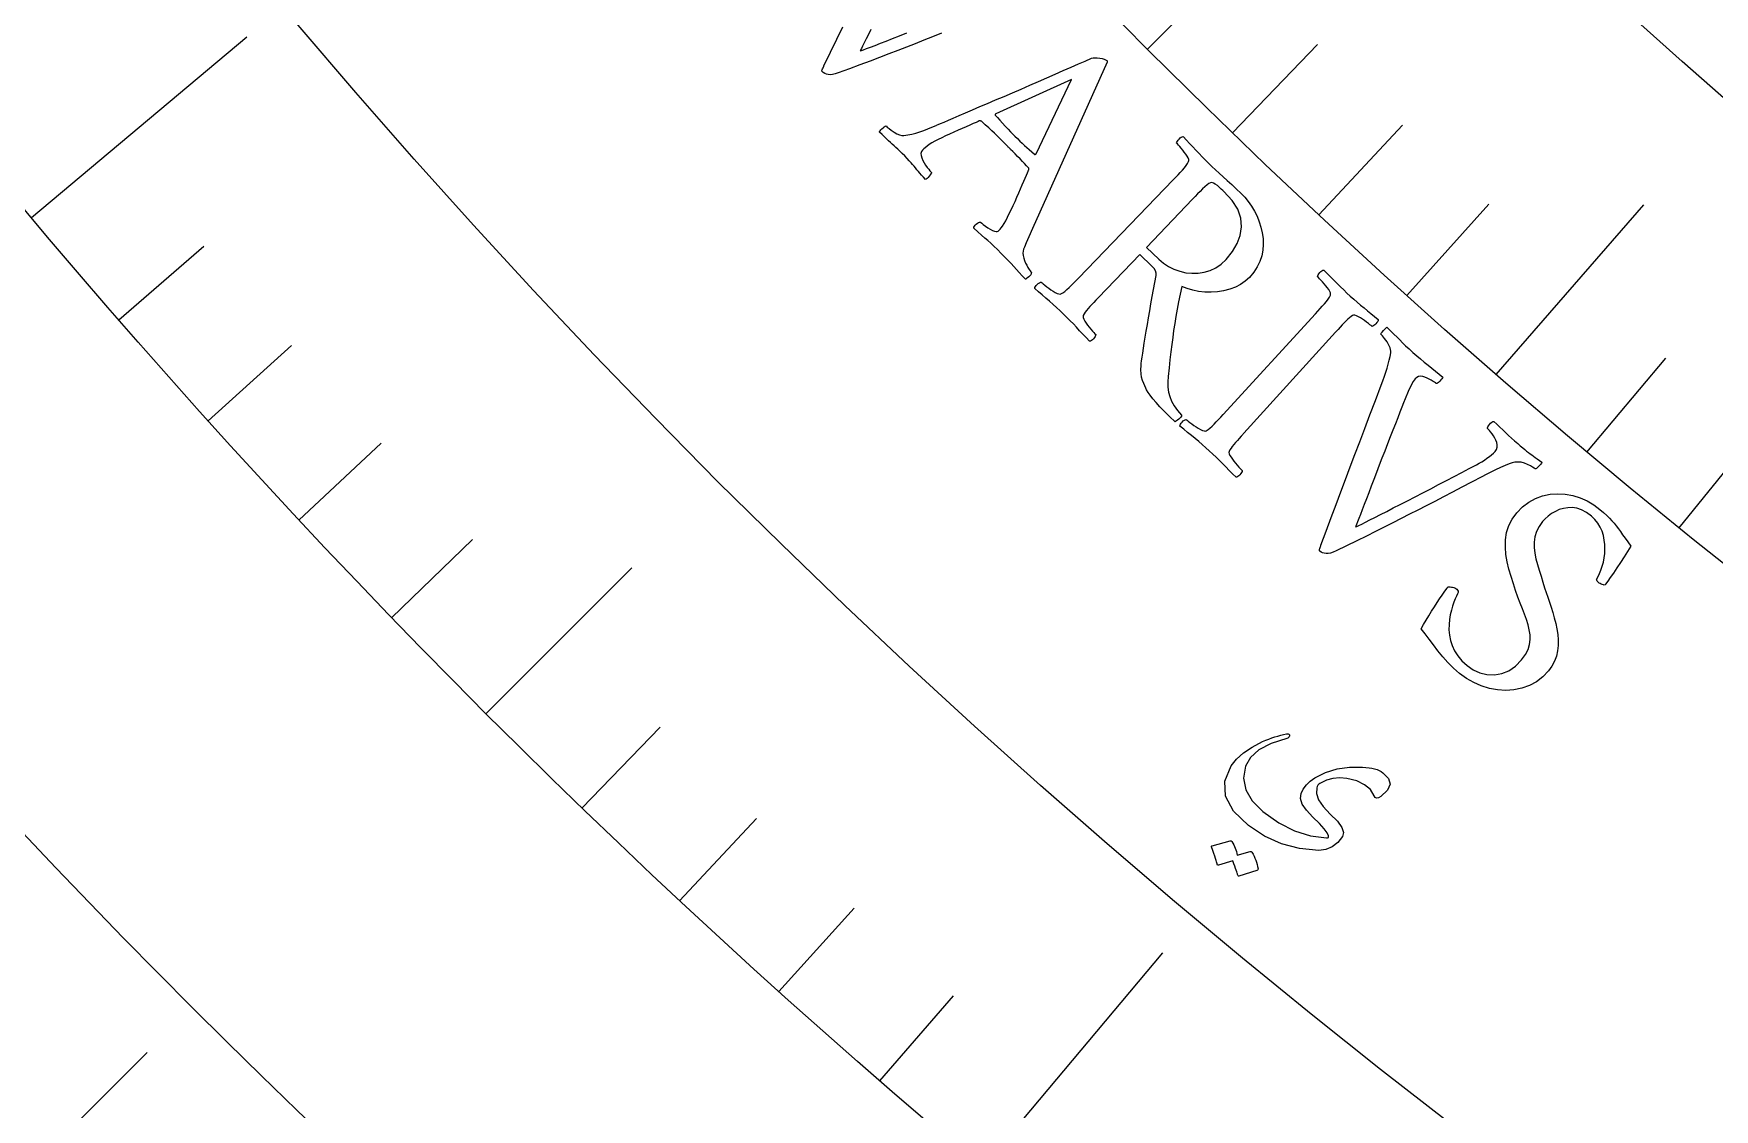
# Model space of a CAD drawing. Header units: millimetres. Extents: x -65 to 65, y -65 to 75.
# Drawn here: x -45.05 to -32.23, y -44.61 to -36.41 of the extents above; entities that cross this region are included whole.
import ezdxf

# ---------------------------------------------------------------- set-up
doc = ezdxf.new("R2010")
doc.units = ezdxf.units.MM
for name, color, linetype in [('CUT_OUTER', 1, 'Continuous'), ('ENGRAVE', 7, 'Continuous'), ('ENGRAVE_FINE', 8, 'Continuous'), ('TEXT', 5, 'Continuous')]:
    doc.layers.add(name, color=color, linetype=linetype)

msp = doc.modelspace()

# ---------------------------------------------------------------- linework, layer by layer
at = {"layer": 'CUT_OUTER'}
msp.add_arc((-0.0001, -0.0002), 64.9998, 178.916906, 2.285404, dxfattribs=at)
at = {"layer": 'ENGRAVE'}
for points in [[(-45.0626, -37.812), (-43.4194, -36.4332)], [(-33.8908, -39.0092), (-32.7654, -37.7138)], [(-41.5956, -41.5956), (-40.4833, -40.4833)], [(-37.812, -45.0626), (-36.4332, -43.4194)], [(-45.0427, -45.0427), (-44.1809, -44.1809)]]:
    msp.add_lwpolyline(points, dxfattribs=at)
for radius in [63.7, 63.7, 61.9938, 58.825, 58.825, 56.3225, 51.675, 51.675, 48.945, 43.875, 43.875]:
    msp.add_circle((0, 0), radius, dxfattribs=at)
at = {"layer": 'ENGRAVE_FINE'}
for points in [[(-36.5511, -36.5284), (-35.889, -35.8668)], [(-35.9029, -37.1657), (-35.2526, -36.4925)], [(-35.2434, -37.7917), (-34.605, -37.1072)], [(-34.5726, -38.4063), (-33.9464, -37.7106)], [(-44.3958, -38.5927), (-43.7483, -38.0298)], [(-43.7155, -39.3616), (-43.0779, -38.7875)], [(-33.1983, -39.6003), (-32.5969, -38.883)], [(-32.4951, -40.1793), (-31.9065, -39.4515)], [(-43.0219, -40.1186), (-42.3944, -39.5334)], [(-42.3152, -40.8633), (-41.698, -40.2673)], [(-40.8633, -42.3152), (-40.2673, -41.698)], [(-40.1186, -43.0219), (-39.5334, -42.3944)], [(-39.3616, -43.7155), (-38.7875, -43.0779)], [(-38.5927, -44.3958), (-38.0298, -43.7483)]]:
    msp.add_lwpolyline(points, dxfattribs=at)
at = {"layer": 'TEXT'}
for points in [[(-38.1211, -36.4061), (-38.1892, -36.4332), (-38.2563, -36.4596), (-38.3222, -36.4853), (-38.3883, -36.5109), (-38.4556, -36.537), (-38.5241, -36.5635), (-38.594, -36.5905), (-38.6665, -36.6183), (-38.743, -36.6472), (-38.8236, -36.6773), (-38.9083, -36.7085), (-38.9313, -36.7159), (-38.9518, -36.7205), (-38.97, -36.7222), (-38.9857, -36.7209), (-38.9995, -36.7174), (-39.0118, -36.7123), (-39.0227, -36.7055), (-39.0321, -36.6972), (-39.0338, -36.6938), (-39.0338, -36.6893), (-39.0322, -36.6837), (-39.0289, -36.6769), (-39.0251, -36.6699), (-39.0221, -36.6636), (-39.0199, -36.6581), (-39.0185, -36.6533), (-38.9685, -36.5505), (-38.9201, -36.4514), (-38.8732, -36.3557)], [(-38.6599, -36.3778), (-38.6789, -36.4157), (-38.696, -36.4495), (-38.711, -36.4794), (-38.7235, -36.5041), (-38.7326, -36.5225), (-38.7385, -36.5346), (-38.741, -36.5403), (-38.7322, -36.5373), (-38.7163, -36.5316), (-38.6933, -36.523), (-38.6634, -36.5117), (-38.6277, -36.4981), (-38.5875, -36.4826), (-38.5429, -36.4652), (-38.4939, -36.4459), (-38.4413, -36.4251), (-38.386, -36.4032)]]:
    msp.add_lwpolyline(points, dxfattribs=at)
for points in [[(-38.1624, -37.1084), (-38.1587, -37.1068), (-38.1473, -37.102), (-38.1285, -37.094), (-38.1021, -37.0828), (-38.0692, -37.0688), (-38.0311, -37.0525), (-37.9876, -37.0337), (-37.9388, -37.0126), (-37.8859, -36.9897), (-37.8298, -36.9657), (-37.7707, -36.9406), (-37.7086, -36.9144), (-37.6445, -36.8873), (-37.5797, -36.8596), (-37.5142, -36.8313), (-37.4479, -36.8025), (-37.3819, -36.7736), (-37.3173, -36.7453), (-37.2541, -36.7176), (-37.1922, -36.6905), (-37.1328, -36.6646), (-37.0771, -36.6402), (-37.025, -36.6175), (-36.9766, -36.5963), (-36.9648, -36.5936), (-36.9505, -36.5925), (-36.9338, -36.593), (-36.9146, -36.5951), (-36.8959, -36.5984), (-36.8809, -36.6025), (-36.8694, -36.6074), (-36.8616, -36.6131), (-36.8601, -36.6147), (-36.859, -36.6161), (-36.8584, -36.6173), (-36.8582, -36.6183), (-36.8581, -36.6193), (-36.8578, -36.6209), (-36.8573, -36.6228), (-36.8566, -36.6252), (-37.4278, -37.8949), (-37.4554, -37.9579), (-37.4759, -38.0052), (-37.4892, -38.0368), (-37.4953, -38.0526), (-37.4991, -38.0675), (-37.5001, -38.0838), (-37.4983, -38.1016), (-37.4937, -38.1207), (-37.4872, -38.1401), (-37.4797, -38.1585), (-37.4712, -38.1759), (-37.4618, -38.1923), (-37.4526, -38.2066), (-37.445, -38.2179), (-37.4391, -38.226), (-37.4347, -38.2311), (-37.4366, -38.2391), (-37.4409, -38.2473), (-37.4474, -38.2556), (-37.4563, -38.264), (-37.4655, -38.2715), (-37.4728, -38.2772), (-37.4782, -38.2809), (-37.4818, -38.2827), (-37.5055, -38.2561), (-37.5279, -38.2309), (-37.5491, -38.2072), (-37.5691, -38.1848), (-37.5895, -38.1624), (-37.6124, -38.1382), (-37.6375, -38.1124), (-37.665, -38.085), (-37.6943, -38.0563), (-37.7213, -38.0305), (-37.7461, -38.0076), (-37.7686, -37.9875), (-37.7913, -37.9676), (-37.8167, -37.9453), (-37.8448, -37.9205), (-37.8755, -37.8933), (-37.8743, -37.886), (-37.8709, -37.8784), (-37.8651, -37.8706), (-37.857, -37.8623), (-37.848, -37.855), (-37.8396, -37.8498), (-37.8317, -37.8467), (-37.8243, -37.8456), (-37.8148, -37.8544), (-37.8023, -37.8645), (-37.7868, -37.8761), (-37.7683, -37.8892), (-37.7494, -37.9013), (-37.7326, -37.9103), (-37.7179, -37.916), (-37.7053, -37.9185), (-37.698, -37.9174), (-37.6903, -37.9141), (-37.6821, -37.9085), (-37.6735, -37.9008), (-37.665, -37.8907), (-37.6551, -37.8765), (-37.6439, -37.858), (-37.6314, -37.8353), (-37.6181, -37.8096), (-37.6043, -37.7818), (-37.59, -37.7521), (-37.5753, -37.7204), (-37.5606, -37.6879), (-37.5462, -37.6557), (-37.532, -37.6239), (-37.5182, -37.5924), (-37.5052, -37.5624), (-37.4934, -37.5352), (-37.4827, -37.5108), (-37.4733, -37.4891), (-37.4656, -37.4714), (-37.46, -37.4587), (-37.4567, -37.4511), (-37.4556, -37.4486), (-37.4556, -37.4481), (-37.4556, -37.4468), (-37.4556, -37.4446), (-37.4556, -37.4415), (-37.4558, -37.4382), (-37.4565, -37.4354), (-37.4576, -37.4329), (-37.4591, -37.431), (-37.4723, -37.4162), (-37.4872, -37.4002), (-37.5039, -37.3828), (-37.5224, -37.364), (-37.5413, -37.345), (-37.5597, -37.3265), (-37.5773, -37.3088), (-37.5943, -37.2917), (-37.5987, -37.2873), (-37.603, -37.2828), (-37.6074, -37.2784), (-37.6118, -37.274), (-37.6161, -37.2697), (-37.6201, -37.2656), (-37.6239, -37.2617), (-37.6275, -37.2581), (-37.6529, -37.2326), (-37.6763, -37.2092), (-37.6979, -37.1879), (-37.7176, -37.1687), (-37.7379, -37.1494), (-37.7611, -37.1277), (-37.7872, -37.1036), (-37.8162, -37.0773), (-37.8174, -37.0764), (-37.8191, -37.0757), (-37.8213, -37.0751), (-37.8241, -37.0745), (-37.8268, -37.0741), (-37.8288, -37.0738), (-37.8299, -37.0737), (-37.8303, -37.0736), (-37.8333, -37.075), (-37.8425, -37.079), (-37.8577, -37.0858), (-37.879, -37.0952), (-37.9045, -37.1065), (-37.9324, -37.1187), (-37.9626, -37.1319), (-37.9951, -37.146), (-38.0282, -37.1605), (-38.0599, -37.1748), (-38.0903, -37.1889), (-38.1194, -37.2027), (-38.148, -37.2163), (-38.1733, -37.2296), (-38.1955, -37.2426), (-38.2145, -37.2553), (-38.2308, -37.2673), (-38.245, -37.2785), (-38.2571, -37.2886), (-38.2671, -37.2978), (-38.2747, -37.3086), (-38.278, -37.322), (-38.2768, -37.3378), (-38.2712, -37.3562), (-38.2628, -37.3754), (-38.2531, -37.3938), (-38.2422, -37.4115), (-38.2301, -37.4285), (-38.2186, -37.4434), (-38.2093, -37.4551), (-38.2023, -37.4636), (-38.1976, -37.4688), (-38.1987, -37.4731), (-38.2019, -37.4791), (-38.2072, -37.4868), (-38.2146, -37.496), (-38.2228, -37.5052), (-38.2304, -37.5124), (-38.2375, -37.5178), (-38.244, -37.5213), (-38.2592, -37.504), (-38.2733, -37.4879), (-38.2861, -37.473), (-38.2977, -37.4594), (-38.3087, -37.4464), (-38.3196, -37.4333), (-38.3306, -37.4203), (-38.3416, -37.4073), (-38.3536, -37.3934), (-38.3677, -37.3778), (-38.3839, -37.3605), (-38.4021, -37.3415), (-38.4208, -37.3226), (-38.4381, -37.3054), (-38.4541, -37.29), (-38.4688, -37.2764), (-38.4828, -37.2638), (-38.4968, -37.2511), (-38.5109, -37.2384), (-38.5249, -37.2257), (-38.5398, -37.212), (-38.5564, -37.1966), (-38.5748, -37.1793), (-38.5949, -37.1603), (-38.5937, -37.156), (-38.5901, -37.1504), (-38.5842, -37.1434), (-38.5759, -37.135), (-38.5669, -37.1268), (-38.5586, -37.1201), (-38.5512, -37.1152), (-38.5445, -37.1118), (-38.5348, -37.1209), (-38.5214, -37.1318), (-38.5042, -37.1446), (-38.4832, -37.1592), (-38.4614, -37.1725), (-38.4415, -37.1813), (-38.4235, -37.1857), (-38.4075, -37.1855), (-38.3773, -37.1816), (-38.3472, -37.1756), (-38.317, -37.1677), (-38.2868, -37.1577), (-38.2564, -37.1464), (-38.2255, -37.1344), (-38.1942, -37.1218), (-38.1624, -37.1084)], [(-37.131, -36.7595), (-37.7082, -37.02), (-37.7083, -37.0202), (-37.7088, -37.0211), (-37.7097, -37.0224), (-37.7109, -37.0243), (-37.7119, -37.0264), (-37.7124, -37.0281), (-37.7124, -37.0295), (-37.7118, -37.0305), (-37.6953, -37.049), (-37.677, -37.069), (-37.657, -37.0906), (-37.6352, -37.1137), (-37.6136, -37.1363), (-37.5942, -37.1565), (-37.577, -37.1743), (-37.5619, -37.1896), (-37.5422, -37.2093), (-37.5232, -37.2278), (-37.505, -37.245), (-37.4876, -37.261), (-37.4701, -37.2768), (-37.4519, -37.2934), (-37.4328, -37.3107), (-37.4131, -37.3288), (-37.4112, -37.3301), (-37.4091, -37.3305), (-37.4068, -37.3301), (-37.4043, -37.3288), (-37.4019, -37.3272), (-37.4003, -37.3261), (-37.3993, -37.3255), (-37.399, -37.3252)], [(-35.836, -37.6278), (-35.8078, -37.657), (-35.7815, -37.6891), (-35.757, -37.7242), (-35.7345, -37.7621), (-35.7145, -37.802), (-35.6979, -37.843), (-35.6846, -37.8851), (-35.6746, -37.9283), (-35.6686, -37.9721), (-35.6674, -38.0159), (-35.671, -38.0597), (-35.6794, -38.1035), (-35.6932, -38.1466), (-35.7134, -38.1883), (-35.7397, -38.2286), (-35.7724, -38.2676), (-35.8042, -38.2972), (-35.8399, -38.3223), (-35.8797, -38.3428), (-35.9234, -38.3587), (-35.9695, -38.3702), (-36.0164, -38.3775), (-36.0641, -38.3806), (-36.1126, -38.3796), (-36.1602, -38.3745), (-36.2055, -38.3657), (-36.2483, -38.3532), (-36.2887, -38.3369), (-36.3016, -38.397), (-36.3134, -38.4552), (-36.3241, -38.5113), (-36.3337, -38.5655), (-36.3424, -38.6188), (-36.3506, -38.6725), (-36.3581, -38.7265), (-36.365, -38.7809), (-36.3717, -38.8369), (-36.3786, -38.896), (-36.3856, -38.958), (-36.3928, -39.0231), (-36.3955, -39.0654), (-36.3943, -39.1052), (-36.3894, -39.1426), (-36.3806, -39.1776), (-36.367, -39.2117), (-36.3474, -39.2467), (-36.3219, -39.2824), (-36.2905, -39.3188), (-36.2916, -39.3261), (-36.2956, -39.3336), (-36.3024, -39.3415), (-36.3122, -39.3498), (-36.3222, -39.3572), (-36.3302, -39.3628), (-36.336, -39.3666), (-36.3397, -39.3685), (-36.3827, -39.328), (-36.4211, -39.2902), (-36.455, -39.255), (-36.4842, -39.2226), (-36.509, -39.1933), (-36.5294, -39.1673), (-36.5455, -39.1448), (-36.5572, -39.1256), (-36.5634, -39.112), (-36.5705, -39.0957), (-36.5785, -39.0766), (-36.5873, -39.0547), (-36.595, -39.0301), (-36.5996, -39.0026), (-36.6011, -38.9722), (-36.5994, -38.9391), (-36.5976, -38.9238), (-36.5948, -38.9031), (-36.5912, -38.8768), (-36.5866, -38.8449), (-36.5811, -38.8085), (-36.5748, -38.7685), (-36.5678, -38.725), (-36.5599, -38.678), (-36.5514, -38.6283), (-36.5427, -38.577), (-36.5335, -38.5241), (-36.5241, -38.4696), (-36.5144, -38.4146), (-36.5045, -38.3604), (-36.4944, -38.307), (-36.4842, -38.2544), (-36.4839, -38.2365), (-36.4893, -38.2184), (-36.5005, -38.2), (-36.5174, -38.1813), (-36.6088, -38.0937), (-36.9234, -38.4211), (-36.926, -38.4238), (-36.9286, -38.4265), (-36.9312, -38.4292), (-36.9338, -38.4319), (-36.9364, -38.4346), (-36.939, -38.4373), (-36.9416, -38.44), (-36.9442, -38.4427), (-36.9602, -38.4594), (-36.9753, -38.4755), (-36.9895, -38.4909), (-37.0029, -38.5056), (-37.015, -38.5196), (-37.0253, -38.533), (-37.0339, -38.5456), (-37.0407, -38.5576), (-37.0417, -38.565), (-37.0398, -38.5748), (-37.035, -38.587), (-37.0272, -38.6016), (-37.0175, -38.6173), (-37.0067, -38.6329), (-36.995, -38.6484), (-36.9823, -38.6637), (-36.97, -38.6777), (-36.9597, -38.6892), (-36.9513, -38.6981), (-36.9449, -38.7046), (-36.9465, -38.7112), (-36.95, -38.7187), (-36.9554, -38.7269), (-36.9626, -38.736), (-36.9706, -38.7443), (-36.9784, -38.7502), (-36.9859, -38.7538), (-36.9931, -38.7551), (-37.0184, -38.7276), (-37.0433, -38.7007), (-37.0677, -38.6744), (-37.0916, -38.6488), (-37.1156, -38.6234), (-37.1403, -38.5981), (-37.1655, -38.5728), (-37.1915, -38.5475), (-37.2171, -38.5231), (-37.2433, -38.4987), (-37.27, -38.4745), (-37.2972, -38.4504), (-37.3249, -38.4263), (-37.3528, -38.402), (-37.3811, -38.3776), (-37.4097, -38.3531), (-37.4087, -38.3459), (-37.4053, -38.3382), (-37.3997, -38.3303), (-37.3917, -38.322), (-37.3829, -38.3144), (-37.3748, -38.3088), (-37.3675, -38.305), (-37.361, -38.3031), (-37.3543, -38.3093), (-37.345, -38.3174), (-37.3332, -38.3273), (-37.3187, -38.339), (-37.3029, -38.3513), (-37.2869, -38.3626), (-37.2706, -38.3731), (-37.2542, -38.3826), (-37.2391, -38.3901), (-37.2267, -38.3945), (-37.2173, -38.3956), (-37.2106, -38.3936), (-37.1962, -38.3852), (-37.1811, -38.3744), (-37.1652, -38.3613), (-37.1487, -38.3459), (-37.1315, -38.3289), (-37.1137, -38.3112), (-37.0954, -38.2926), (-37.0766, -38.2733), (-36.3544, -37.5243), (-36.3356, -37.5048), (-36.3175, -37.4858), (-36.3, -37.4672), (-36.2832, -37.4491), (-36.2679, -37.4316), (-36.255, -37.4151), (-36.2445, -37.3996), (-36.2364, -37.385), (-36.2339, -37.3776), (-36.235, -37.3681), (-36.2397, -37.3564), (-36.248, -37.3424), (-36.2584, -37.3275), (-36.2693, -37.3126), (-36.2808, -37.2979), (-36.2928, -37.2833), (-36.3042, -37.2699), (-36.3138, -37.2589), (-36.3217, -37.2502), (-36.3278, -37.2439), (-36.326, -37.2374), (-36.3224, -37.23), (-36.3169, -37.2219), (-36.3095, -37.2129), (-36.3014, -37.2047), (-36.2936, -37.1988), (-36.2862, -37.1952), (-36.279, -37.1939), (-36.2539, -37.2202), (-36.2292, -37.2464), (-36.2049, -37.2723), (-36.181, -37.2979), (-36.1572, -37.3233), (-36.1332, -37.3482), (-36.1089, -37.3726), (-36.0845, -37.3966), (-36.0584, -37.4215), (-36.0311, -37.4471), (-36.0025, -37.4735), (-35.9728, -37.5006), (-35.9414, -37.5291), (-35.9082, -37.5598), (-35.8731, -37.5927), (-35.836, -37.6278)], [(-35.9511, -38.1307), (-35.9026, -38.0715), (-35.8668, -38.0104), (-35.8435, -37.9472), (-35.8328, -37.882), (-35.8379, -37.8156), (-35.862, -37.7486), (-35.9051, -37.6811), (-35.9671, -37.613), (-35.9763, -37.6045), (-35.9877, -37.5943), (-36.0014, -37.5822), (-36.0174, -37.5683), (-36.0336, -37.5559), (-36.0476, -37.5481), (-36.0594, -37.5449), (-36.0692, -37.5463), (-36.0815, -37.5528), (-36.0957, -37.5628), (-36.1118, -37.5764), (-36.1299, -37.5936), (-36.1489, -37.6126), (-36.1679, -37.6318), (-36.1869, -37.6513), (-36.206, -37.671), (-36.5569, -38.0397), (-36.4638, -38.1289), (-36.4283, -38.1591), (-36.3898, -38.1845), (-36.3482, -38.2053), (-36.3037, -38.2212), (-36.2576, -38.2319), (-36.2113, -38.2367), (-36.1648, -38.2356), (-36.1181, -38.2286), (-36.0726, -38.215), (-36.0296, -38.1942), (-35.9891, -38.1661), (-35.9511, -38.1307)], [(-35.0034, -38.4103), (-34.9772, -38.4339), (-34.951, -38.4567), (-34.9249, -38.4789), (-34.8988, -38.5004), (-34.8724, -38.5218), (-34.8456, -38.5439), (-34.8182, -38.5666), (-34.7904, -38.5899), (-34.7913, -38.5971), (-34.7944, -38.6048), (-34.7998, -38.6129), (-34.8075, -38.6215), (-34.8159, -38.6294), (-34.8237, -38.6355), (-34.8308, -38.6396), (-34.8372, -38.6418), (-34.844, -38.636), (-34.8533, -38.6285), (-34.8652, -38.6194), (-34.8797, -38.6085), (-34.8954, -38.5972), (-34.9109, -38.5866), (-34.9263, -38.5767), (-34.9416, -38.5676), (-34.9557, -38.5605), (-34.9678, -38.5565), (-34.9778, -38.5557), (-34.9857, -38.558), (-34.9971, -38.5657), (-35.0092, -38.5753), (-35.0221, -38.5868), (-35.0356, -38.6003), (-35.0497, -38.615), (-35.0644, -38.6306), (-35.0795, -38.6469), (-35.0952, -38.6641), (-35.0977, -38.6669), (-35.1002, -38.6696), (-35.1028, -38.6724), (-35.1053, -38.6752), (-35.1078, -38.678), (-35.1103, -38.6807), (-35.1128, -38.6835), (-35.1153, -38.6863), (-35.8146, -39.4567), (-35.8172, -39.4595), (-35.8197, -39.4622), (-35.8222, -39.465), (-35.8247, -39.4678), (-35.8272, -39.4706), (-35.8297, -39.4733), (-35.8323, -39.4761), (-35.8348, -39.4789), (-35.8503, -39.4961), (-35.8649, -39.5126), (-35.8787, -39.5284), (-35.8917, -39.5435), (-35.9034, -39.5578), (-35.9133, -39.5715), (-35.9215, -39.5843), (-35.9279, -39.5965), (-35.9288, -39.6039), (-35.9266, -39.6137), (-35.9214, -39.6258), (-35.9132, -39.6401), (-35.9031, -39.6555), (-35.8919, -39.6708), (-35.8797, -39.6859), (-35.8665, -39.7009), (-35.8539, -39.7145), (-35.8432, -39.7257), (-35.8346, -39.7344), (-35.828, -39.7407), (-35.8294, -39.7474), (-35.8327, -39.7549), (-35.8379, -39.7633), (-35.8448, -39.7726), (-35.8526, -39.7811), (-35.8602, -39.7873), (-35.8676, -39.7911), (-35.8748, -39.7926), (-35.9009, -39.7658), (-35.9265, -39.7396), (-35.9516, -39.714), (-35.9763, -39.6891), (-36.001, -39.6644), (-36.0263, -39.6398), (-36.0523, -39.6152), (-36.079, -39.5907), (-36.1053, -39.567), (-36.1321, -39.5434), (-36.1595, -39.52), (-36.1874, -39.4967), (-36.2158, -39.4733), (-36.2444, -39.4499), (-36.2734, -39.4263), (-36.3027, -39.4026), (-36.3019, -39.3953), (-36.2987, -39.3876), (-36.2933, -39.3795), (-36.2855, -39.3709), (-36.2769, -39.3632), (-36.269, -39.3573), (-36.2618, -39.3533), (-36.2553, -39.3512), (-36.2485, -39.3572), (-36.239, -39.365), (-36.2269, -39.3746), (-36.2121, -39.3859), (-36.196, -39.3977), (-36.1796, -39.4086), (-36.1631, -39.4186), (-36.1464, -39.4277), (-36.131, -39.4347), (-36.1186, -39.4387), (-36.1091, -39.4396), (-36.1025, -39.4374), (-36.0883, -39.4286), (-36.0735, -39.4174), (-36.0581, -39.4039), (-36.0419, -39.388), (-36.0252, -39.3705), (-36.008, -39.3523), (-35.9902, -39.3332), (-35.9719, -39.3134), (-35.2696, -38.5457), (-35.2513, -38.5257), (-35.2338, -38.5062), (-35.2168, -38.4871), (-35.2006, -38.4685), (-35.1858, -38.4506), (-35.1733, -38.4338), (-35.1633, -38.4179), (-35.1556, -38.4031), (-35.1533, -38.3957), (-35.1547, -38.3862), (-35.1597, -38.3746), (-35.1684, -38.3609), (-35.1793, -38.3462), (-35.1908, -38.3315), (-35.2029, -38.3168), (-35.2157, -38.3022), (-35.2279, -38.2888), (-35.2381, -38.2778), (-35.2464, -38.2692), (-35.2528, -38.263), (-35.2512, -38.2565), (-35.2477, -38.249), (-35.2425, -38.2407), (-35.2354, -38.2316), (-35.2275, -38.2231), (-35.2199, -38.217), (-35.2125, -38.2132), (-35.2054, -38.2117), (-35.1795, -38.2373), (-35.1539, -38.2629), (-35.1286, -38.2884), (-35.1036, -38.3137), (-35.0787, -38.3387), (-35.0537, -38.3632), (-35.0286, -38.387), (-35.0034, -38.4103)], [(-34.5261, -38.8399), (-34.4969, -38.8655), (-34.4679, -38.8903), (-34.439, -38.9143), (-34.4103, -38.9376), (-34.3818, -38.9603), (-34.3536, -38.983), (-34.3257, -39.0056), (-34.2981, -39.0281), (-34.3006, -39.0341), (-34.3053, -39.0413), (-34.312, -39.0498), (-34.3209, -39.0596), (-34.33, -39.0685), (-34.3376, -39.0744), (-34.3435, -39.0774), (-34.3479, -39.0774), (-34.353, -39.0734), (-34.3611, -39.0678), (-34.3721, -39.0608), (-34.386, -39.0522), (-34.4016, -39.0434), (-34.4177, -39.0359), (-34.4342, -39.0296), (-34.4513, -39.0245), (-34.4678, -39.0223), (-34.483, -39.0244), (-34.4967, -39.0309), (-34.509, -39.0418), (-34.5236, -39.0626), (-34.5412, -39.0949), (-34.5616, -39.1389), (-34.5849, -39.1945), (-34.5966, -39.2238), (-34.6099, -39.2577), (-34.625, -39.296), (-34.6418, -39.3389), (-34.6598, -39.3852), (-34.6789, -39.4338), (-34.6988, -39.4847), (-34.7197, -39.5378), (-34.741, -39.5922), (-34.7621, -39.6467), (-34.7831, -39.7013), (-34.8039, -39.756), (-34.8243, -39.8097), (-34.8439, -39.8611), (-34.8627, -39.9103), (-34.8808, -39.9573), (-34.8977, -40.001), (-34.9129, -40.0406), (-34.9266, -40.076), (-34.9386, -40.1072), (-34.9485, -40.1329), (-34.9558, -40.1521), (-34.9605, -40.1647), (-34.9625, -40.1707), (-34.954, -40.1669), (-34.9387, -40.1596), (-34.9167, -40.1489), (-34.888, -40.1347), (-34.8538, -40.1176), (-34.8154, -40.0982), (-34.7727, -40.0765), (-34.7258, -40.0524), (-34.6755, -40.0266), (-34.6227, -39.9994), (-34.5673, -39.9709), (-34.5094, -39.9411), (-34.4501, -39.9104), (-34.3904, -39.8794), (-34.3303, -39.8482), (-34.2698, -39.8166), (-34.21, -39.7853), (-34.1521, -39.7549), (-34.096, -39.7254), (-34.0418, -39.6967), (-34.0215, -39.6858), (-34.0012, -39.6739), (-33.9811, -39.6612), (-33.9609, -39.6477), (-33.9421, -39.6339), (-33.9256, -39.6205), (-33.9114, -39.6075), (-33.8997, -39.595), (-33.8891, -39.5794), (-33.8833, -39.5631), (-33.8822, -39.5459), (-33.8858, -39.528), (-33.8926, -39.5101), (-33.9009, -39.4929), (-33.9106, -39.4766), (-33.9218, -39.461), (-33.9329, -39.4471), (-33.9424, -39.4358), (-33.9504, -39.4271), (-33.9567, -39.421), (-33.9574, -39.4152), (-33.9552, -39.408), (-33.9501, -39.3993), (-33.9422, -39.3891), (-33.9331, -39.3796), (-33.9246, -39.3725), (-33.9168, -39.3681), (-33.9095, -39.3662), (-33.8857, -39.3884), (-33.8628, -39.4101), (-33.8406, -39.4314), (-33.8191, -39.4521), (-33.7976, -39.4727), (-33.7751, -39.4935), (-33.7515, -39.5146), (-33.7269, -39.5359), (-33.7066, -39.5531), (-33.6884, -39.5683), (-33.6723, -39.5815), (-33.6583, -39.5927), (-33.6453, -39.6028), (-33.6324, -39.6127), (-33.6194, -39.6223), (-33.6065, -39.6317), (-33.5929, -39.6416), (-33.5779, -39.6527), (-33.5615, -39.665), (-33.5437, -39.6784), (-33.5462, -39.6844), (-33.551, -39.6918), (-33.5581, -39.7005), (-33.5676, -39.7105), (-33.5771, -39.7196), (-33.5844, -39.7256), (-33.5896, -39.7286), (-33.5925, -39.7286), (-33.6004, -39.7229), (-33.613, -39.7154), (-33.6301, -39.706), (-33.6519, -39.6947), (-33.676, -39.6845), (-33.7001, -39.6783), (-33.7243, -39.6762), (-33.7485, -39.6781), (-33.7677, -39.6823), (-33.7923, -39.6904), (-33.8224, -39.7021), (-33.8579, -39.7177), (-33.8954, -39.7352), (-33.9317, -39.7527), (-33.9666, -39.7703), (-34.0003, -39.7881), (-34.0782, -39.8292), (-34.1529, -39.8685), (-34.2244, -39.906), (-34.2926, -39.9417), (-34.3588, -39.9762), (-34.4239, -40.0099), (-34.488, -40.0428), (-34.5511, -40.0749), (-34.6143, -40.1068), (-34.6787, -40.1394), (-34.7444, -40.1725), (-34.8112, -40.2063), (-34.8806, -40.241), (-34.9539, -40.2773), (-35.0312, -40.3152), (-35.1124, -40.3545), (-35.1345, -40.3642), (-35.1545, -40.3708), (-35.1724, -40.3742), (-35.1882, -40.3745), (-35.2023, -40.3724), (-35.2151, -40.3685), (-35.2265, -40.3628), (-35.2367, -40.3554), (-35.2387, -40.3523), (-35.2392, -40.3478), (-35.2381, -40.342), (-35.2355, -40.3349), (-35.2324, -40.3276), (-35.23, -40.321), (-35.2284, -40.3153), (-35.2275, -40.3105), (-35.1879, -40.2033), (-35.1494, -40.0998), (-35.1122, -40), (-35.0761, -39.904), (-35.0404, -39.8094), (-35.0044, -39.714), (-34.9679, -39.618), (-34.9311, -39.5212), (-34.8932, -39.4215), (-34.8536, -39.3166), (-34.8122, -39.2065), (-34.7692, -39.0912), (-34.7558, -39.056), (-34.7435, -39.0222), (-34.7324, -38.99), (-34.7223, -38.9592), (-34.7135, -38.9294), (-34.7061, -38.9001), (-34.7001, -38.8712), (-34.6955, -38.8427), (-34.6946, -38.8307), (-34.6962, -38.8178), (-34.7002, -38.804), (-34.7067, -38.7892), (-34.7146, -38.7743), (-34.7231, -38.7603), (-34.732, -38.747), (-34.7415, -38.7346), (-34.7507, -38.7234), (-34.7588, -38.714), (-34.7658, -38.7064), (-34.7718, -38.7006), (-34.7712, -38.6984), (-34.7676, -38.6931), (-34.7609, -38.685), (-34.7511, -38.6739), (-34.7411, -38.663), (-34.7334, -38.6551), (-34.7281, -38.6503), (-34.7251, -38.6487), (-34.6964, -38.6762), (-34.6704, -38.7015), (-34.6471, -38.7245), (-34.6266, -38.7454), (-34.6059, -38.766), (-34.5822, -38.7887), (-34.5556, -38.8133), (-34.5261, -38.8399)], [(-33.0991, -40.0371), (-33.0715, -40.0606), (-33.047, -40.0829), (-33.0258, -40.1039), (-33.0076, -40.1238), (-32.9912, -40.1435), (-32.975, -40.1639), (-32.9591, -40.1852), (-32.9434, -40.2072), (-32.9268, -40.2309), (-32.9081, -40.2571), (-32.8872, -40.2858), (-32.8643, -40.317), (-32.8891, -40.3584), (-32.915, -40.4), (-32.942, -40.4417), (-32.97, -40.4835), (-32.9968, -40.5227), (-33.0203, -40.5564), (-33.0402, -40.5847), (-33.0567, -40.6075), (-33.0605, -40.612), (-33.066, -40.6141), (-33.0731, -40.6138), (-33.0819, -40.6112), (-33.0909, -40.6074), (-33.0987, -40.6035), (-33.1053, -40.5997), (-33.1106, -40.5958), (-33.1166, -40.5902), (-33.121, -40.5841), (-33.1239, -40.5777), (-33.1253, -40.571), (-33.1134, -40.5505), (-33.1022, -40.527), (-33.0917, -40.5006), (-33.0819, -40.4711), (-33.0735, -40.4397), (-33.0673, -40.4073), (-33.0633, -40.3739), (-33.0614, -40.3396), (-33.0621, -40.305), (-33.066, -40.2709), (-33.073, -40.2372), (-33.083, -40.2039), (-33.0969, -40.172), (-33.1151, -40.1424), (-33.1377, -40.1149), (-33.1647, -40.0897), (-33.2021, -40.0622), (-33.2388, -40.042), (-33.2749, -40.0293), (-33.3104, -40.0239), (-33.3448, -40.0244), (-33.3779, -40.0294), (-33.4094, -40.0388), (-33.4395, -40.0527), (-33.4677, -40.0696), (-33.4933, -40.0883), (-33.5163, -40.1086), (-33.5368, -40.1308), (-33.5642, -40.1686), (-33.5843, -40.2073), (-33.5969, -40.247), (-33.602, -40.2876), (-33.6014, -40.3291), (-33.597, -40.3713), (-33.5888, -40.4142), (-33.5767, -40.4579), (-33.5628, -40.5021), (-33.5488, -40.5467), (-33.5349, -40.5916), (-33.521, -40.6368), (-33.5097, -40.671), (-33.4977, -40.7069), (-33.4851, -40.7445), (-33.4719, -40.7838), (-33.459, -40.8243), (-33.4473, -40.8653), (-33.4368, -40.9069), (-33.4276, -40.9491), (-33.4208, -40.9913), (-33.4177, -41.0332), (-33.4182, -41.0747), (-33.4224, -41.1158), (-33.4311, -41.156), (-33.4455, -41.1947), (-33.4654, -41.2319), (-33.4909, -41.2675), (-33.5349, -41.3144), (-33.5837, -41.3525), (-33.6371, -41.3817), (-33.6954, -41.402), (-33.7563, -41.4139), (-33.8178, -41.4181), (-33.8799, -41.4144), (-33.9426, -41.403), (-34.0041, -41.3843), (-34.0625, -41.359), (-34.1177, -41.3271), (-34.1697, -41.2887), (-34.2157, -41.2483), (-34.2586, -41.206), (-34.2984, -41.1617), (-34.3351, -41.1155), (-34.3695, -41.0697), (-34.4023, -41.0267), (-34.4336, -40.9866), (-34.4634, -40.9493), (-34.4452, -40.9165), (-34.426, -40.883), (-34.4055, -40.8488), (-34.3839, -40.814), (-34.3622, -40.7801), (-34.3417, -40.7484), (-34.3223, -40.7191), (-34.304, -40.6921), (-34.2879, -40.6687), (-34.275, -40.6504), (-34.2654, -40.6371), (-34.2589, -40.6289), (-34.2501, -40.6285), (-34.2412, -40.6287), (-34.2323, -40.6296), (-34.2233, -40.6312), (-34.2146, -40.6335), (-34.2065, -40.6368), (-34.1989, -40.641), (-34.1919, -40.6462), (-34.1851, -40.6538), (-34.1817, -40.6621), (-34.1818, -40.6712), (-34.1854, -40.6811), (-34.194, -40.6987), (-34.2032, -40.7203), (-34.2129, -40.7456), (-34.2232, -40.7747), (-34.2328, -40.8068), (-34.2406, -40.8412), (-34.2464, -40.8777), (-34.2504, -40.9163), (-34.2513, -40.9562), (-34.2477, -40.9962), (-34.2398, -41.0364), (-34.2275, -41.0768), (-34.2095, -41.1167), (-34.1845, -41.1553), (-34.1524, -41.1925), (-34.1133, -41.2284), (-34.0661, -41.2611), (-34.0155, -41.2837), (-33.9616, -41.2963), (-33.9043, -41.2988), (-33.8472, -41.2897), (-33.7935, -41.2675), (-33.7433, -41.2321), (-33.6966, -41.1836), (-33.6682, -41.1444), (-33.6478, -41.1058), (-33.6355, -41.068), (-33.6311, -41.0308), (-33.6327, -40.9936), (-33.638, -40.9558), (-33.6472, -40.9171), (-33.6601, -40.8778), (-33.6753, -40.8374), (-33.6911, -40.7957), (-33.7075, -40.7525), (-33.7246, -40.708), (-33.7423, -40.6568), (-33.7596, -40.604), (-33.7766, -40.5496), (-33.7932, -40.4936), (-33.8071, -40.437), (-33.8161, -40.3806), (-33.8201, -40.3244), (-33.8192, -40.2684), (-33.8114, -40.2137), (-33.7945, -40.1613), (-33.7686, -40.1111), (-33.7337, -40.0633), (-33.69, -40.018), (-33.6426, -39.9813), (-33.5915, -39.9533), (-33.5367, -39.9339), (-33.4798, -39.9225), (-33.4227, -39.9184), (-33.3651, -39.9217), (-33.3072, -39.9323), (-33.2507, -39.9496), (-33.1972, -39.9728), (-33.1466, -40.002), (-33.0991, -40.0371)], [(-34.8207, -42.2214), (-34.8498, -42.1748), (-34.8941, -42.1372), (-34.9538, -42.1086), (-35.0288, -42.0889), (-35.0831, -42.0844), (-35.1355, -42.0893), (-35.1862, -42.1035), (-35.235, -42.1271), (-35.243, -42.1333), (-35.2498, -42.1411), (-35.2553, -42.1504), (-35.2594, -42.1614), (-35.2619, -42.2044), (-35.2455, -42.2519), (-35.2103, -42.3042), (-35.1561, -42.3609), (-35.1021, -42.4163), (-35.0685, -42.4633), (-35.0553, -42.5021), (-35.0626, -42.5326), (-35.0989, -42.579), (-35.1413, -42.6121), (-35.1898, -42.6317), (-35.2444, -42.638), (-35.3901, -42.6238), (-35.5281, -42.5876), (-35.6584, -42.5292), (-35.7808, -42.4489), (-35.895, -42.338), (-35.9549, -42.2252), (-35.9606, -42.1106), (-35.9121, -41.9943), (-35.871, -41.9429), (-35.8173, -41.8948), (-35.7511, -41.85), (-35.6723, -41.8084), (-35.6486, -41.7984), (-35.6253, -41.7891), (-35.6022, -41.7807), (-35.5795, -41.773), (-35.5569, -41.7661), (-35.5343, -41.7601), (-35.5117, -41.7548), (-35.4891, -41.7502), (-35.4785, -41.7495), (-35.4713, -41.7516), (-35.4676, -41.7566), (-35.4674, -41.7645), (-35.4699, -41.7719), (-35.474, -41.7779), (-35.4799, -41.7824), (-35.4874, -41.7856), (-35.6073, -41.8241), (-35.6999, -41.8719), (-35.765, -41.9293), (-35.8028, -41.9964), (-35.818, -42.0878), (-35.8009, -42.176), (-35.7514, -42.2608), (-35.6695, -42.3421), (-35.5492, -42.428), (-35.4282, -42.4901), (-35.3067, -42.5283), (-35.1847, -42.5428), (-35.1763, -42.5424), (-35.1709, -42.5395), (-35.1685, -42.5342), (-35.169, -42.5264), (-35.1791, -42.5044), (-35.2026, -42.4734), (-35.2394, -42.4335), (-35.2895, -42.3845), (-35.3385, -42.3323), (-35.3697, -42.285), (-35.3829, -42.2426), (-35.3783, -42.2051), (-35.3617, -42.1704), (-35.3386, -42.1388), (-35.3091, -42.1102), (-35.2732, -42.0847), (-35.1917, -42.0435), (-35.1039, -42.0163), (-35.0099, -42.0029), (-34.9095, -42.0034), (-34.884, -42.0049), (-34.8602, -42.0075), (-34.8382, -42.0113), (-34.818, -42.0163), (-34.7995, -42.0223), (-34.7828, -42.0292), (-34.7679, -42.037), (-34.7548, -42.0456), (-34.7112, -42.089), (-34.6994, -42.1336), (-34.7193, -42.1796), (-34.771, -42.2269), (-34.7886, -42.2366), (-34.8028, -42.2389), (-34.8135, -42.2338), (-34.8207, -42.2214)], [(-35.7659, -42.647), (-35.763, -42.6468), (-35.76, -42.6477), (-35.757, -42.6498), (-35.7538, -42.653), (-35.7452, -42.6679), (-35.7375, -42.6829), (-35.7305, -42.6981), (-35.7243, -42.7134), (-35.7189, -42.729), (-35.7142, -42.7451), (-35.7102, -42.7615), (-35.707, -42.7784), (-35.7072, -42.7826), (-35.7086, -42.786), (-35.7112, -42.7887), (-35.7151, -42.7906), (-35.8542, -42.8342), (-35.8569, -42.8341), (-35.8594, -42.832), (-35.8616, -42.8281), (-35.8635, -42.8222), (-35.8643, -42.8176), (-35.8662, -42.8108), (-35.8691, -42.8016), (-35.873, -42.7901), (-35.8779, -42.7761), (-35.8839, -42.7596), (-35.8908, -42.7405), (-35.8989, -42.7188), (-36.008, -42.7515), (-36.0121, -42.7519), (-36.0153, -42.75), (-36.0178, -42.746), (-36.0195, -42.7397), (-36.021, -42.7342), (-36.0234, -42.7258), (-36.0269, -42.7145), (-36.0313, -42.7001), (-36.0369, -42.6827), (-36.0438, -42.6621), (-36.052, -42.6383), (-36.0615, -42.6112), (-36.0619, -42.6077), (-36.0612, -42.6051), (-36.0594, -42.6035), (-36.0565, -42.6027), (-35.9191, -42.5646), (-35.9162, -42.5644), (-35.9132, -42.5653), (-35.9102, -42.5674), (-35.907, -42.5706), (-35.8993, -42.5828), (-35.8924, -42.5952), (-35.8863, -42.608), (-35.8809, -42.621), (-35.8763, -42.6342), (-35.8722, -42.6476), (-35.8688, -42.6611), (-35.8661, -42.6747)]]:
    msp.add_lwpolyline(points, close=True, dxfattribs=at)

doc.saveas('drawing.dxf')
